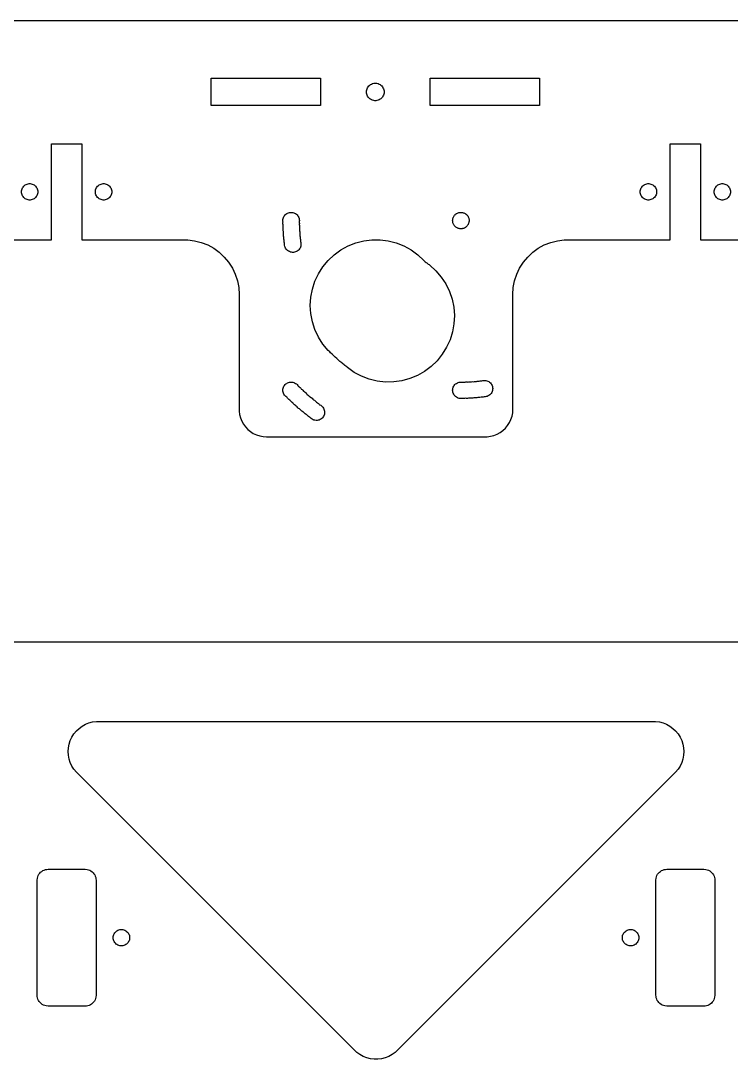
# Model space of a CAD drawing. Header units: metres. Extents: x -400 to 400, y -75 to 435.
# Drawn here: x -269.9 to -140.1, y 245.3 to 435 of the extents above; entities that cross this region are included whole.
import ezdxf

# ---------------------------------------------------------------- set-up
doc = ezdxf.new("R2010")
doc.units = ezdxf.units.M

msp = doc.modelspace()

# ---------------------------------------------------------------- linework, layer by layer
for p, q in [((-20, 435), (-390, 435)), ((-235.125, 419.5), (-235.125, 424.5)), ((-235.125, 424.5), (-215.125, 424.5)), ((-215.125, 424.5), (-215.125, 419.5)), ((-206.419, 422.94), (-206.291, 423.095)), ((-206.291, 423.095), (-206.145, 423.233)), ((-206.145, 423.233), (-205.982, 423.351)), ((-205.982, 423.351), (-205.806, 423.448)), ((-205.806, 423.448), (-205.619, 423.522)), ((-205.619, 423.522), (-205.425, 423.572)), ((-205.425, 423.572), (-205.225, 423.597)), ((-205.225, 423.597), (-205.025, 423.597)), ((-205.025, 423.597), (-204.825, 423.572)), ((-204.825, 423.572), (-204.631, 423.522)), ((-204.631, 423.522), (-204.444, 423.448)), ((-204.444, 423.448), (-204.268, 423.351)), ((-204.268, 423.351), (-204.105, 423.233)), ((-204.105, 423.233), (-203.959, 423.095)), ((-203.959, 423.095), (-203.831, 422.94)), ((-195.125, 419.5), (-195.125, 424.5)), ((-195.125, 424.5), (-175.125, 424.5)), ((-175.125, 424.5), (-175.125, 419.5)), ((-206.725, 422), (-206.712, 422.201)), ((-206.712, 421.799), (-206.725, 422)), ((-206.712, 422.201), (-206.675, 422.398)), ((-206.675, 421.602), (-206.712, 421.799)), ((-206.675, 422.398), (-206.613, 422.589)), ((-206.613, 421.411), (-206.675, 421.602)), ((-206.613, 422.589), (-206.527, 422.771)), ((-206.527, 421.229), (-206.613, 421.411)), ((-206.527, 422.771), (-206.419, 422.94)), ((-206.419, 421.06), (-206.527, 421.229)), ((-203.831, 422.94), (-203.723, 422.771)), ((-203.723, 421.229), (-203.831, 421.06)), ((-203.723, 422.771), (-203.637, 422.589)), ((-203.637, 421.411), (-203.723, 421.229)), ((-203.637, 422.589), (-203.575, 422.398)), ((-203.575, 421.602), (-203.637, 421.411)), ((-203.575, 422.398), (-203.538, 422.201)), ((-203.538, 421.799), (-203.575, 421.602)), ((-203.538, 422.201), (-203.525, 422)), ((-203.525, 422), (-203.538, 421.799)), ((-215.125, 419.5), (-235.125, 419.5)), ((-206.291, 420.905), (-206.419, 421.06)), ((-206.145, 420.767), (-206.291, 420.905)), ((-205.982, 420.649), (-206.145, 420.767)), ((-205.806, 420.552), (-205.982, 420.649)), ((-205.619, 420.478), (-205.806, 420.552)), ((-205.425, 420.428), (-205.619, 420.478)), ((-205.225, 420.403), (-205.425, 420.428)), ((-205.025, 420.403), (-205.225, 420.403)), ((-204.825, 420.428), (-205.025, 420.403)), ((-204.631, 420.478), (-204.825, 420.428)), ((-204.444, 420.552), (-204.631, 420.478)), ((-204.268, 420.649), (-204.444, 420.552)), ((-204.105, 420.767), (-204.268, 420.649)), ((-203.959, 420.905), (-204.105, 420.767)), ((-203.831, 421.06), (-203.959, 420.905)), ((-175.125, 419.5), (-195.125, 419.5)), ((-264.25, 395), (-264.25, 412.5)), ((-264.25, 412.5), (-258.75, 412.5)), ((-258.75, 412.5), (-258.75, 395)), ((-151.25, 395), (-151.25, 412.5)), ((-151.25, 412.5), (-145.75, 412.5)), ((-145.75, 412.5), (-145.75, 395)), ((-269.738, 403.938), (-269.703, 404.123)), ((-269.703, 404.123), (-269.645, 404.302)), ((-269.645, 404.302), (-269.564, 404.473)), ((-269.564, 404.473), (-269.464, 404.632)), ((-269.464, 404.632), (-269.343, 404.777)), ((-269.343, 404.777), (-269.206, 404.906)), ((-269.206, 404.906), (-269.054, 405.016)), ((-269.054, 405.016), (-268.889, 405.107)), ((-268.889, 405.107), (-268.714, 405.177)), ((-268.714, 405.177), (-268.531, 405.223)), ((-268.531, 405.223), (-268.344, 405.247)), ((-268.344, 405.247), (-268.156, 405.247)), ((-268.156, 405.247), (-267.969, 405.223)), ((-267.969, 405.223), (-267.786, 405.177)), ((-267.786, 405.177), (-267.611, 405.107)), ((-267.611, 405.107), (-267.446, 405.016)), ((-267.446, 405.016), (-267.294, 404.906)), ((-267.294, 404.906), (-267.157, 404.777)), ((-267.157, 404.777), (-267.036, 404.632)), ((-267.036, 404.632), (-266.936, 404.473)), ((-266.936, 404.473), (-266.855, 404.302)), ((-266.855, 404.302), (-266.797, 404.123)), ((-266.797, 404.123), (-266.762, 403.938)), ((-256.238, 403.938), (-256.203, 404.123)), ((-256.203, 404.123), (-256.145, 404.302)), ((-256.145, 404.302), (-256.064, 404.473)), ((-256.064, 404.473), (-255.964, 404.632)), ((-255.964, 404.632), (-255.843, 404.777)), ((-255.843, 404.777), (-255.706, 404.906)), ((-255.706, 404.906), (-255.554, 405.016)), ((-255.554, 405.016), (-255.389, 405.107)), ((-255.389, 405.107), (-255.214, 405.177)), ((-255.214, 405.177), (-255.031, 405.223)), ((-255.031, 405.223), (-254.844, 405.247)), ((-254.844, 405.247), (-254.656, 405.247)), ((-254.656, 405.247), (-254.469, 405.223)), ((-254.469, 405.223), (-254.286, 405.177)), ((-254.286, 405.177), (-254.111, 405.107)), ((-254.111, 405.107), (-253.946, 405.016)), ((-253.946, 405.016), (-253.794, 404.906)), ((-253.794, 404.906), (-253.657, 404.777)), ((-253.657, 404.777), (-253.536, 404.632)), ((-253.536, 404.632), (-253.436, 404.473)), ((-253.436, 404.473), (-253.355, 404.302)), ((-253.355, 404.302), (-253.297, 404.123)), ((-253.297, 404.123), (-253.262, 403.938)), ((-156.738, 403.938), (-156.703, 404.123)), ((-156.703, 404.123), (-156.645, 404.302)), ((-156.645, 404.302), (-156.564, 404.473)), ((-156.564, 404.473), (-156.464, 404.632)), ((-156.464, 404.632), (-156.343, 404.777)), ((-156.343, 404.777), (-156.206, 404.906)), ((-156.206, 404.906), (-156.054, 405.016)), ((-156.054, 405.016), (-155.889, 405.107)), ((-155.889, 405.107), (-155.714, 405.177)), ((-155.714, 405.177), (-155.531, 405.223)), ((-155.531, 405.223), (-155.344, 405.247)), ((-155.344, 405.247), (-155.156, 405.247)), ((-155.156, 405.247), (-154.969, 405.223)), ((-154.969, 405.223), (-154.786, 405.177)), ((-154.786, 405.177), (-154.611, 405.107)), ((-154.611, 405.107), (-154.446, 405.016)), ((-154.446, 405.016), (-154.294, 404.906)), ((-154.294, 404.906), (-154.157, 404.777)), ((-154.157, 404.777), (-154.036, 404.632)), ((-154.036, 404.632), (-153.936, 404.473)), ((-153.936, 404.473), (-153.855, 404.302)), ((-153.855, 404.302), (-153.797, 404.123)), ((-153.797, 404.123), (-153.762, 403.938)), ((-143.238, 403.938), (-143.203, 404.123)), ((-143.203, 404.123), (-143.145, 404.302)), ((-143.145, 404.302), (-143.064, 404.473)), ((-143.064, 404.473), (-142.964, 404.632)), ((-142.964, 404.632), (-142.843, 404.777)), ((-142.843, 404.777), (-142.706, 404.906)), ((-142.706, 404.906), (-142.554, 405.016)), ((-142.554, 405.016), (-142.389, 405.107)), ((-142.389, 405.107), (-142.214, 405.177)), ((-142.214, 405.177), (-142.031, 405.223)), ((-142.031, 405.223), (-141.844, 405.247)), ((-141.844, 405.247), (-141.656, 405.247)), ((-141.656, 405.247), (-141.469, 405.223)), ((-141.469, 405.223), (-141.286, 405.177)), ((-141.286, 405.177), (-141.111, 405.107)), ((-141.111, 405.107), (-140.946, 405.016)), ((-140.946, 405.016), (-140.794, 404.906)), ((-140.794, 404.906), (-140.657, 404.777)), ((-140.657, 404.777), (-140.536, 404.632)), ((-140.536, 404.632), (-140.436, 404.473)), ((-140.436, 404.473), (-140.355, 404.302)), ((-140.355, 404.302), (-140.297, 404.123)), ((-140.297, 404.123), (-140.262, 403.938)), ((-269.75, 403.75), (-269.738, 403.938)), ((-269.738, 403.562), (-269.75, 403.75)), ((-269.703, 403.377), (-269.738, 403.562)), ((-269.645, 403.198), (-269.703, 403.377)), ((-269.564, 403.027), (-269.645, 403.198)), ((-269.464, 402.868), (-269.564, 403.027)), ((-269.343, 402.723), (-269.464, 402.868)), ((-269.206, 402.594), (-269.343, 402.723)), ((-269.054, 402.484), (-269.206, 402.594)), ((-268.889, 402.393), (-269.054, 402.484)), ((-268.714, 402.323), (-268.889, 402.393)), ((-268.531, 402.277), (-268.714, 402.323)), ((-268.344, 402.253), (-268.531, 402.277)), ((-268.156, 402.253), (-268.344, 402.253)), ((-267.969, 402.277), (-268.156, 402.253)), ((-267.786, 402.323), (-267.969, 402.277)), ((-267.611, 402.393), (-267.786, 402.323)), ((-267.446, 402.484), (-267.611, 402.393)), ((-267.294, 402.594), (-267.446, 402.484)), ((-267.157, 402.723), (-267.294, 402.594)), ((-267.036, 402.868), (-267.157, 402.723)), ((-266.936, 403.027), (-267.036, 402.868)), ((-266.855, 403.198), (-266.936, 403.027)), ((-266.797, 403.377), (-266.855, 403.198)), ((-266.762, 403.562), (-266.797, 403.377)), ((-266.762, 403.938), (-266.75, 403.75)), ((-266.75, 403.75), (-266.762, 403.562)), ((-256.25, 403.75), (-256.238, 403.938)), ((-256.238, 403.562), (-256.25, 403.75)), ((-256.203, 403.377), (-256.238, 403.562)), ((-256.145, 403.198), (-256.203, 403.377)), ((-256.064, 403.027), (-256.145, 403.198)), ((-255.964, 402.868), (-256.064, 403.027)), ((-255.843, 402.723), (-255.964, 402.868)), ((-255.706, 402.594), (-255.843, 402.723)), ((-255.554, 402.484), (-255.706, 402.594)), ((-255.389, 402.393), (-255.554, 402.484)), ((-255.214, 402.323), (-255.389, 402.393)), ((-255.031, 402.277), (-255.214, 402.323)), ((-254.844, 402.253), (-255.031, 402.277)), ((-254.656, 402.253), (-254.844, 402.253)), ((-254.469, 402.277), (-254.656, 402.253)), ((-254.286, 402.323), (-254.469, 402.277)), ((-254.111, 402.393), (-254.286, 402.323)), ((-253.946, 402.484), (-254.111, 402.393)), ((-253.794, 402.594), (-253.946, 402.484)), ((-253.657, 402.723), (-253.794, 402.594)), ((-253.536, 402.868), (-253.657, 402.723)), ((-253.436, 403.027), (-253.536, 402.868)), ((-253.355, 403.198), (-253.436, 403.027)), ((-253.297, 403.377), (-253.355, 403.198)), ((-253.262, 403.562), (-253.297, 403.377)), ((-253.262, 403.938), (-253.25, 403.75)), ((-253.25, 403.75), (-253.262, 403.562)), ((-156.75, 403.75), (-156.738, 403.938)), ((-156.738, 403.562), (-156.75, 403.75)), ((-156.703, 403.377), (-156.738, 403.562)), ((-156.645, 403.198), (-156.703, 403.377)), ((-156.564, 403.027), (-156.645, 403.198)), ((-156.464, 402.868), (-156.564, 403.027)), ((-156.343, 402.723), (-156.464, 402.868)), ((-156.206, 402.594), (-156.343, 402.723)), ((-156.054, 402.484), (-156.206, 402.594)), ((-155.889, 402.393), (-156.054, 402.484)), ((-155.714, 402.323), (-155.889, 402.393)), ((-155.531, 402.277), (-155.714, 402.323)), ((-155.344, 402.253), (-155.531, 402.277)), ((-155.156, 402.253), (-155.344, 402.253)), ((-154.969, 402.277), (-155.156, 402.253)), ((-154.786, 402.323), (-154.969, 402.277)), ((-154.611, 402.393), (-154.786, 402.323)), ((-154.446, 402.484), (-154.611, 402.393)), ((-154.294, 402.594), (-154.446, 402.484)), ((-154.157, 402.723), (-154.294, 402.594)), ((-154.036, 402.868), (-154.157, 402.723)), ((-153.936, 403.027), (-154.036, 402.868)), ((-153.855, 403.198), (-153.936, 403.027)), ((-153.797, 403.377), (-153.855, 403.198)), ((-153.762, 403.562), (-153.797, 403.377)), ((-153.762, 403.938), (-153.75, 403.75)), ((-153.75, 403.75), (-153.762, 403.562)), ((-143.25, 403.75), (-143.238, 403.938)), ((-143.238, 403.562), (-143.25, 403.75)), ((-143.203, 403.377), (-143.238, 403.562)), ((-143.145, 403.198), (-143.203, 403.377)), ((-143.064, 403.027), (-143.145, 403.198)), ((-142.964, 402.868), (-143.064, 403.027)), ((-142.843, 402.723), (-142.964, 402.868)), ((-142.706, 402.594), (-142.843, 402.723)), ((-142.554, 402.484), (-142.706, 402.594)), ((-142.389, 402.393), (-142.554, 402.484)), ((-142.214, 402.323), (-142.389, 402.393)), ((-142.031, 402.277), (-142.214, 402.323)), ((-141.844, 402.253), (-142.031, 402.277)), ((-141.656, 402.253), (-141.844, 402.253)), ((-141.469, 402.277), (-141.656, 402.253)), ((-141.286, 402.323), (-141.469, 402.277)), ((-141.111, 402.393), (-141.286, 402.323)), ((-140.946, 402.484), (-141.111, 402.393)), ((-140.794, 402.594), (-140.946, 402.484)), ((-140.657, 402.723), (-140.794, 402.594)), ((-140.536, 402.868), (-140.657, 402.723)), ((-140.436, 403.027), (-140.536, 402.868)), ((-140.355, 403.198), (-140.436, 403.027)), ((-140.297, 403.377), (-140.355, 403.198)), ((-140.262, 403.562), (-140.297, 403.377)), ((-140.262, 403.938), (-140.25, 403.75)), ((-140.25, 403.75), (-140.262, 403.562)), ((-222, 398.5), (-221.988, 398.688)), ((-221.988, 398.312), (-222, 398.5)), ((-221.988, 398.688), (-221.953, 398.873)), ((-221.953, 398.873), (-221.895, 399.052)), ((-221.895, 399.052), (-221.814, 399.223)), ((-221.814, 399.223), (-221.714, 399.382)), ((-221.714, 399.382), (-221.593, 399.527)), ((-221.593, 399.527), (-221.456, 399.656)), ((-221.456, 399.656), (-221.304, 399.766)), ((-221.304, 399.766), (-221.139, 399.857)), ((-221.139, 399.857), (-220.964, 399.927)), ((-220.964, 399.927), (-220.781, 399.973)), ((-220.781, 399.973), (-220.594, 399.997)), ((-220.594, 399.997), (-220.406, 399.997)), ((-220.406, 399.997), (-220.219, 399.973)), ((-220.219, 399.973), (-220.036, 399.927)), ((-220.036, 399.927), (-219.861, 399.857)), ((-219.861, 399.857), (-219.696, 399.766)), ((-219.696, 399.766), (-219.544, 399.656)), ((-219.544, 399.656), (-219.407, 399.527)), ((-219.407, 399.527), (-219.286, 399.382)), ((-219.286, 399.382), (-219.186, 399.223)), ((-219.186, 399.223), (-219.105, 399.052)), ((-219.105, 399.052), (-219.047, 398.873)), ((-219.047, 398.873), (-219.012, 398.688)), ((-219.012, 398.688), (-219, 398.5)), ((-219, 398.5), (-219.012, 398.312)), ((-191, 398.474), (-190.996, 398.61)), ((-190.992, 398.343), (-191, 398.474)), ((-190.996, 398.61), (-190.99, 398.661)), ((-190.99, 398.661), (-190.988, 398.688)), ((-190.988, 398.688), (-190.98, 398.745)), ((-190.98, 398.745), (-190.953, 398.873)), ((-190.953, 398.873), (-190.913, 399.003)), ((-190.913, 399.003), (-190.895, 399.052)), ((-190.895, 399.052), (-190.862, 399.129)), ((-190.862, 399.129), (-190.814, 399.223)), ((-190.814, 399.223), (-190.799, 399.25)), ((-190.799, 399.25), (-190.729, 399.36)), ((-190.729, 399.36), (-190.646, 399.468)), ((-190.646, 399.468), (-190.593, 399.527)), ((-190.593, 399.527), (-190.553, 399.568)), ((-190.553, 399.568), (-190.456, 399.656)), ((-190.456, 399.656), (-190.347, 399.738)), ((-190.347, 399.738), (-190.304, 399.766)), ((-190.304, 399.766), (-190.232, 399.809)), ((-190.232, 399.809), (-190.139, 399.857)), ((-190.139, 399.857), (-190.11, 399.87)), ((-190.11, 399.87), (-189.988, 399.918)), ((-189.988, 399.918), (-189.858, 399.957)), ((-189.858, 399.957), (-189.781, 399.973)), ((-189.781, 399.973), (-189.724, 399.983)), ((-189.724, 399.983), (-189.594, 399.997)), ((-189.594, 399.997), (-189.458, 399.999)), ((-189.458, 399.999), (-189.406, 399.997)), ((-189.406, 399.997), (-189.322, 399.989)), ((-189.322, 399.989), (-189.219, 399.973)), ((-189.219, 399.973), (-189.188, 399.967)), ((-189.188, 399.967), (-189.061, 399.934)), ((-189.061, 399.934), (-188.933, 399.889)), ((-188.933, 399.889), (-188.861, 399.857)), ((-188.861, 399.857), (-188.81, 399.832)), ((-188.81, 399.832), (-188.696, 399.766)), ((-188.696, 399.766), (-188.585, 399.688)), ((-188.585, 399.688), (-188.544, 399.656)), ((-188.544, 399.656), (-188.481, 399.601)), ((-188.481, 399.601), (-188.407, 399.527)), ((-188.407, 399.527), (-188.385, 399.504)), ((-188.385, 399.504), (-188.302, 399.403)), ((-188.302, 399.403), (-188.225, 399.29)), ((-188.225, 399.29), (-188.186, 399.223)), ((-188.186, 399.223), (-188.159, 399.172)), ((-188.159, 399.172), (-188.105, 399.052)), ((-188.105, 399.052), (-188.061, 398.924)), ((-188.061, 398.924), (-188.047, 398.873)), ((-188.047, 398.873), (-188.029, 398.791)), ((-188.029, 398.791), (-188.012, 398.688)), ((-188.012, 398.688), (-188.008, 398.657)), ((-188.004, 398.39), (-188.012, 398.312)), ((-188.008, 398.657), (-188, 398.526)), ((-188, 398.526), (-188.004, 398.39)), ((-221.995, 397.933), (-221.986, 398.121)), ((-221.98, 397.745), (-221.995, 397.933)), ((-221.97, 398.217), (-221.988, 398.312)), ((-221.986, 398.121), (-221.97, 398.217)), ((-221.96, 397.65), (-221.98, 397.745)), ((-221.98, 397.366), (-221.975, 397.554)), ((-221.962, 397.178), (-221.98, 397.366)), ((-221.975, 397.554), (-221.96, 397.65)), ((-221.94, 397.084), (-221.962, 397.178)), ((-221.955, 396.799), (-221.953, 396.987)), ((-221.934, 396.612), (-221.955, 396.799)), ((-221.953, 396.987), (-221.94, 397.084)), ((-221.911, 396.518), (-221.934, 396.612)), ((-221.922, 396.421), (-221.911, 396.518)), ((-219.012, 398.312), (-219.025, 398.242)), ((-219.025, 398.242), (-219.011, 398.173)), ((-219.004, 397.797), (-219.016, 397.727)), ((-219.016, 397.727), (-219, 397.658)), ((-219.011, 398.173), (-218.995, 397.985)), ((-218.995, 397.985), (-219.004, 397.797)), ((-219, 397.658), (-218.982, 397.47)), ((-218.987, 397.282), (-218.998, 397.212)), ((-218.998, 397.212), (-218.981, 397.143)), ((-218.982, 397.47), (-218.987, 397.282)), ((-218.981, 397.143), (-218.96, 396.956)), ((-218.962, 396.768), (-218.971, 396.697)), ((-218.971, 396.697), (-218.953, 396.629)), ((-218.96, 396.956), (-218.962, 396.768)), ((-218.953, 396.629), (-218.928, 396.442)), ((-190.988, 398.312), (-190.992, 398.343)), ((-190.971, 398.209), (-190.988, 398.312)), ((-190.953, 398.127), (-190.971, 398.209)), ((-190.939, 398.076), (-190.953, 398.127)), ((-190.895, 397.948), (-190.939, 398.076)), ((-190.841, 397.828), (-190.895, 397.948)), ((-190.814, 397.777), (-190.841, 397.828)), ((-190.8, 397.754), (-190.814, 397.777)), ((-190.775, 397.71), (-190.8, 397.754)), ((-190.698, 397.597), (-190.775, 397.71)), ((-190.615, 397.496), (-190.698, 397.597)), ((-190.593, 397.473), (-190.615, 397.496)), ((-190.519, 397.399), (-190.593, 397.473)), ((-190.456, 397.344), (-190.519, 397.399)), ((-190.415, 397.312), (-190.456, 397.344)), ((-190.304, 397.234), (-190.415, 397.312)), ((-190.19, 397.168), (-190.304, 397.234)), ((-190.139, 397.143), (-190.19, 397.168)), ((-190.067, 397.111), (-190.139, 397.143)), ((-189.939, 397.066), (-190.067, 397.111)), ((-189.812, 397.033), (-189.939, 397.066)), ((-189.781, 397.027), (-189.812, 397.033)), ((-189.678, 397.011), (-189.781, 397.027)), ((-189.594, 397.003), (-189.678, 397.011)), ((-189.542, 397.001), (-189.594, 397.003)), ((-189.406, 397.003), (-189.542, 397.001)), ((-189.276, 397.017), (-189.406, 397.003)), ((-189.219, 397.027), (-189.276, 397.017)), ((-189.192, 397.033), (-189.219, 397.027)), ((-189.142, 397.043), (-189.192, 397.033)), ((-189.012, 397.082), (-189.142, 397.043)), ((-188.89, 397.13), (-189.012, 397.082)), ((-188.861, 397.143), (-188.89, 397.13)), ((-188.768, 397.191), (-188.861, 397.143)), ((-188.696, 397.234), (-188.768, 397.191)), ((-188.653, 397.262), (-188.696, 397.234)), ((-188.544, 397.344), (-188.653, 397.262)), ((-188.447, 397.432), (-188.544, 397.344)), ((-188.407, 397.473), (-188.447, 397.432)), ((-188.354, 397.532), (-188.407, 397.473)), ((-188.271, 397.64), (-188.354, 397.532)), ((-188.201, 397.75), (-188.271, 397.64)), ((-188.186, 397.777), (-188.201, 397.75)), ((-188.138, 397.871), (-188.186, 397.777)), ((-188.105, 397.948), (-188.138, 397.871)), ((-188.087, 397.997), (-188.105, 397.948)), ((-188.047, 398.127), (-188.087, 397.997)), ((-188.02, 398.255), (-188.047, 398.127)), ((-188.012, 398.312), (-188.02, 398.255)), ((-288, 395), (-264.25, 395)), ((-258.75, 395), (-240, 395)), ((-240, 395), (-240, 394.98)), ((-240, 394.98), (-239.372, 394.98)), ((-239.372, 394.98), (-238.126, 394.823)), ((-238.126, 394.823), (-236.91, 394.511)), ((-221.921, 396.233), (-221.922, 396.421)), ((-221.896, 396.046), (-221.921, 396.233)), ((-221.871, 395.952), (-221.896, 396.046)), ((-221.881, 395.856), (-221.871, 395.952)), ((-221.876, 395.667), (-221.881, 395.856)), ((-221.848, 395.481), (-221.876, 395.667)), ((-221.822, 395.388), (-221.848, 395.481)), ((-221.83, 395.291), (-221.822, 395.388)), ((-221.822, 395.103), (-221.83, 395.291)), ((-221.791, 394.917), (-221.822, 395.103)), ((-221.762, 394.824), (-221.791, 394.917)), ((-221.769, 394.727), (-221.762, 394.824)), ((-221.758, 394.539), (-221.769, 394.727)), ((-218.927, 396.254), (-218.935, 396.183)), ((-218.935, 396.183), (-218.916, 396.115)), ((-218.928, 396.442), (-218.927, 396.254)), ((-218.916, 396.115), (-218.888, 395.929)), ((-218.883, 395.741), (-218.89, 395.67)), ((-218.89, 395.67), (-218.87, 395.602)), ((-218.888, 395.929), (-218.883, 395.741)), ((-218.87, 395.602), (-218.838, 395.416)), ((-218.838, 395.416), (-218.831, 395.228)), ((-218.831, 395.228), (-218.836, 395.158)), ((-218.836, 395.158), (-218.815, 395.09)), ((-218.815, 395.09), (-218.78, 394.905)), ((-218.78, 394.905), (-218.769, 394.717)), ((-218.769, 394.717), (-218.774, 394.646)), ((-218.774, 394.646), (-218.751, 394.579)), ((-208.708, 394.413), (-207.249, 394.787)), ((-207.249, 394.787), (-205.753, 394.976)), ((-205.753, 394.976), (-204.247, 394.976)), ((-204.247, 394.976), (-202.751, 394.787)), ((-202.751, 394.787), (-201.292, 394.413)), ((-173.09, 394.511), (-171.874, 394.823)), ((-171.874, 394.823), (-170.628, 394.98)), ((-170.628, 394.98), (-170, 394.98)), ((-170, 394.98), (-170, 395)), ((-170, 395), (-151.25, 395)), ((-145.75, 395), (-122, 395)), ((-236.91, 394.511), (-235.742, 394.048)), ((-235.742, 394.048), (-234.642, 393.443)), ((-234.642, 393.443), (-233.626, 392.705)), ((-233.626, 392.705), (-232.71, 391.845)), ((-221.723, 394.354), (-221.758, 394.539)), ((-221.693, 394.262), (-221.723, 394.354)), ((-221.698, 394.165), (-221.693, 394.262)), ((-221.684, 393.977), (-221.698, 394.165)), ((-221.646, 393.792), (-221.684, 393.977)), ((-221.585, 393.614), (-221.646, 393.792)), ((-221.503, 393.445), (-221.585, 393.614)), ((-221.399, 393.287), (-221.503, 393.445)), ((-221.277, 393.144), (-221.399, 393.287)), ((-221.138, 393.017), (-221.277, 393.144)), ((-220.984, 392.908), (-221.138, 393.017)), ((-220.818, 392.82), (-220.984, 392.908)), ((-220.642, 392.753), (-220.818, 392.82)), ((-220.459, 392.708), (-220.642, 392.753)), ((-220.272, 392.687), (-220.459, 392.708)), ((-220.083, 392.69), (-220.272, 392.687)), ((-219.897, 392.716), (-220.083, 392.69)), ((-219.715, 392.766), (-219.897, 392.716)), ((-219.541, 392.837), (-219.715, 392.766)), ((-219.377, 392.93), (-219.541, 392.837)), ((-219.226, 393.043), (-219.377, 392.93)), ((-219.091, 393.174), (-219.226, 393.043)), ((-218.973, 393.321), (-219.091, 393.174)), ((-218.874, 393.481), (-218.973, 393.321)), ((-218.796, 393.653), (-218.874, 393.481)), ((-218.74, 393.833), (-218.796, 393.653)), ((-218.751, 394.579), (-218.713, 394.394)), ((-218.708, 394.018), (-218.74, 393.833)), ((-218.713, 394.394), (-218.698, 394.207)), ((-218.698, 394.207), (-218.708, 394.018)), ((-212.649, 392.246), (-211.43, 393.132)), ((-211.43, 393.132), (-210.109, 393.858)), ((-210.109, 393.858), (-208.708, 394.413)), ((-201.292, 394.413), (-199.891, 393.858)), ((-199.891, 393.858), (-198.57, 393.132)), ((-198.57, 393.132), (-197.351, 392.246)), ((-177.29, 391.845), (-176.374, 392.705)), ((-176.374, 392.705), (-175.358, 393.443)), ((-175.358, 393.443), (-174.258, 394.048)), ((-174.258, 394.048), (-173.09, 394.511)), ((-232.71, 391.845), (-231.91, 390.878)), ((-231.91, 390.878), (-231.237, 389.818)), ((-214.708, 390.053), (-213.748, 391.215)), ((-213.748, 391.215), (-212.649, 392.246)), ((-197.351, 392.246), (-196.252, 391.215)), ((-196.252, 391.215), (-196.124, 391.098)), ((-196.124, 391.098), (-195.994, 390.983)), ((-195.994, 390.983), (-195.862, 390.871)), ((-195.862, 390.871), (-195.728, 390.761)), ((-178.763, 389.818), (-178.09, 390.878)), ((-178.09, 390.878), (-177.29, 391.845)), ((-231.237, 389.818), (-230.702, 388.681)), ((-215.516, 388.781), (-214.708, 390.053)), ((-195.728, 390.761), (-195.592, 390.654)), ((-195.592, 390.654), (-195.454, 390.549)), ((-195.454, 390.549), (-195.314, 390.446)), ((-195.314, 390.446), (-195.173, 390.346)), ((-195.173, 390.346), (-194.06, 389.33)), ((-194.06, 389.33), (-193.083, 388.182)), ((-179.298, 388.681), (-178.763, 389.818)), ((-230.702, 388.681), (-230.314, 387.487)), ((-230.314, 387.487), (-230.079, 386.253)), ((-216.623, 385.984), (-216.157, 387.417)), ((-216.157, 387.417), (-215.516, 388.781)), ((-193.083, 388.182), (-192.258, 386.921)), ((-179.921, 386.253), (-179.686, 387.487)), ((-179.686, 387.487), (-179.298, 388.681)), ((-230.079, 386.253), (-230, 385)), ((-216.905, 384.504), (-216.623, 385.984)), ((-192.258, 386.921), (-191.597, 385.567)), ((-191.597, 385.567), (-191.112, 384.14)), ((-180, 385), (-179.921, 386.253)), ((-230, 385), (-230, 364)), ((-217, 383), (-216.905, 384.504)), ((-191.112, 384.14), (-190.809, 382.664)), ((-180, 364), (-180, 385)), ((-216.905, 381.496), (-217, 383)), ((-216.623, 380.016), (-216.905, 381.496)), ((-190.809, 382.664), (-190.693, 381.161)), ((-216.157, 378.583), (-216.623, 380.016)), ((-190.767, 379.656), (-191.028, 378.172)), ((-190.693, 381.161), (-190.767, 379.656)), ((-215.516, 377.219), (-216.157, 378.583)), ((-191.028, 378.172), (-191.474, 376.732)), ((-214.708, 375.947), (-215.516, 377.219)), ((-213.748, 374.785), (-214.708, 375.947)), ((-191.474, 376.732), (-192.097, 375.36)), ((-213.45, 374.506), (-213.748, 374.785)), ((-213.33, 374.366), (-213.45, 374.506)), ((-213.028, 374.092), (-213.33, 374.366)), ((-212.905, 373.954), (-213.028, 374.092)), ((-212.599, 373.685), (-212.905, 373.954)), ((-192.886, 374.076), (-193.83, 372.902)), ((-192.097, 375.36), (-192.886, 374.076)), ((-212.473, 373.549), (-212.599, 373.685)), ((-212.162, 373.286), (-212.473, 373.549)), ((-212.034, 373.152), (-212.162, 373.286)), ((-211.719, 372.894), (-212.034, 373.152)), ((-211.588, 372.762), (-211.719, 372.894)), ((-211.268, 372.51), (-211.588, 372.762)), ((-211.136, 372.381), (-211.268, 372.51)), ((-210.811, 372.134), (-211.136, 372.381)), ((-210.677, 372.007), (-210.811, 372.134)), ((-210.348, 371.766), (-210.677, 372.007)), ((-194.915, 371.855), (-196.121, 370.953)), ((-193.83, 372.902), (-194.915, 371.855)), ((-210.211, 371.642), (-210.348, 371.766)), ((-208.98, 370.773), (-210.211, 371.642)), ((-207.649, 370.065), (-208.98, 370.773)), ((-206.24, 369.53), (-207.649, 370.065)), ((-197.432, 370.208), (-198.825, 369.634)), ((-196.121, 370.953), (-197.432, 370.208)), ((-221.953, 367.873), (-221.895, 368.052)), ((-221.895, 368.052), (-221.814, 368.223)), ((-221.814, 368.223), (-221.714, 368.382)), ((-221.714, 368.382), (-221.593, 368.527)), ((-221.593, 368.527), (-221.456, 368.656)), ((-221.456, 368.656), (-221.304, 368.766)), ((-221.304, 368.766), (-221.139, 368.857)), ((-221.139, 368.857), (-220.964, 368.927)), ((-220.964, 368.927), (-220.781, 368.973)), ((-220.781, 368.973), (-220.594, 368.997)), ((-220.594, 368.997), (-220.406, 368.997)), ((-220.406, 368.997), (-220.219, 368.973)), ((-220.219, 368.973), (-220.036, 368.927)), ((-220.036, 368.927), (-219.861, 368.857)), ((-219.861, 368.857), (-219.696, 368.766)), ((-219.696, 368.766), (-219.544, 368.656)), ((-219.544, 368.656), (-219.407, 368.527)), ((-219.407, 368.527), (-219.286, 368.382)), ((-219.286, 368.382), (-219.212, 368.265)), ((-219.212, 368.265), (-219.173, 368.244)), ((-219.173, 368.244), (-219.018, 368.136)), ((-219.018, 368.136), (-218.879, 368.009)), ((-204.776, 369.176), (-206.24, 369.53)), ((-203.278, 369.008), (-204.776, 369.176)), ((-201.771, 369.029), (-203.278, 369.008)), ((-200.279, 369.239), (-201.771, 369.029)), ((-198.825, 369.634), (-200.279, 369.239)), ((-190.953, 367.873), (-190.895, 368.052)), ((-190.895, 368.052), (-190.814, 368.223)), ((-190.814, 368.223), (-190.714, 368.382)), ((-190.714, 368.382), (-190.593, 368.527)), ((-190.593, 368.527), (-190.456, 368.656)), ((-190.456, 368.656), (-190.304, 368.766)), ((-190.304, 368.766), (-190.139, 368.857)), ((-190.139, 368.857), (-189.964, 368.927)), ((-189.964, 368.927), (-189.781, 368.973)), ((-189.781, 368.973), (-189.594, 368.997)), ((-189.594, 368.997), (-189.406, 368.997)), ((-189.406, 368.997), (-189.242, 368.976)), ((-189.242, 368.976), (-189.079, 369)), ((-189.079, 369), (-188.891, 369.003)), ((-188.891, 369.003), (-188.727, 368.985)), ((-188.727, 368.985), (-188.564, 369.012)), ((-188.564, 369.012), (-188.376, 369.018)), ((-188.376, 369.018), (-188.212, 369.003)), ((-188.212, 369.003), (-188.05, 369.033)), ((-188.05, 369.033), (-187.862, 369.042)), ((-187.862, 369.042), (-187.698, 369.03)), ((-187.698, 369.03), (-187.536, 369.062)), ((-187.536, 369.062), (-187.348, 369.076)), ((-187.348, 369.076), (-187.184, 369.066)), ((-187.184, 369.066), (-187.022, 369.101)), ((-187.022, 369.101), (-186.835, 369.118)), ((-186.835, 369.118), (-186.67, 369.111)), ((-186.67, 369.111), (-186.51, 369.149)), ((-186.51, 369.149), (-186.322, 369.169)), ((-186.322, 369.169), (-186.158, 369.165)), ((-186.158, 369.165), (-185.998, 369.205)), ((-185.998, 369.205), (-185.811, 369.228)), ((-185.811, 369.228), (-185.646, 369.228)), ((-185.646, 369.228), (-185.487, 369.271)), ((-185.487, 369.271), (-185.301, 369.297)), ((-185.301, 369.297), (-185.112, 369.3)), ((-185.112, 369.3), (-184.925, 369.279)), ((-184.925, 369.279), (-184.742, 369.235)), ((-184.742, 369.235), (-184.566, 369.168)), ((-184.566, 369.168), (-184.4, 369.079)), ((-184.4, 369.079), (-184.246, 368.971)), ((-184.246, 368.971), (-184.107, 368.844)), ((-184.107, 368.844), (-183.985, 368.7)), ((-183.985, 368.7), (-183.881, 368.543)), ((-183.881, 368.543), (-183.799, 368.373)), ((-183.799, 368.373), (-183.738, 368.195)), ((-183.738, 368.195), (-183.7, 368.01)), ((-222, 367.5), (-221.988, 367.688)), ((-221.988, 367.312), (-222, 367.5)), ((-221.988, 367.688), (-221.953, 367.873)), ((-221.953, 367.127), (-221.988, 367.312)), ((-221.895, 366.948), (-221.953, 367.127)), ((-221.814, 366.777), (-221.895, 366.948)), ((-221.714, 366.618), (-221.814, 366.777)), ((-221.593, 366.473), (-221.714, 366.618)), ((-221.456, 366.344), (-221.593, 366.473)), ((-221.304, 366.234), (-221.456, 366.344)), ((-221.244, 366.201), (-221.304, 366.234)), ((-221.152, 366.061), (-221.244, 366.201)), ((-218.879, 368.009), (-218.756, 367.866)), ((-218.756, 367.866), (-218.68, 367.751)), ((-218.68, 367.751), (-218.64, 367.731)), ((-218.64, 367.731), (-218.484, 367.625)), ((-218.484, 367.625), (-218.342, 367.501)), ((-218.342, 367.501), (-218.217, 367.361)), ((-218.217, 367.361), (-218.139, 367.246)), ((-218.139, 367.246), (-218.099, 367.227)), ((-218.099, 367.227), (-217.941, 367.124)), ((-217.941, 367.124), (-217.797, 367.003)), ((-217.797, 367.003), (-217.669, 366.864)), ((-217.669, 366.864), (-217.589, 366.751)), ((-217.589, 366.751), (-217.549, 366.733)), ((-217.549, 366.733), (-217.389, 366.633)), ((-217.389, 366.633), (-217.243, 366.514)), ((-217.243, 366.514), (-217.113, 366.377)), ((-217.113, 366.377), (-217.031, 366.266)), ((-217.031, 366.266), (-216.99, 366.248)), ((-216.99, 366.248), (-216.828, 366.151)), ((-216.828, 366.151), (-216.68, 366.034)), ((-191, 367.5), (-190.988, 367.688)), ((-190.988, 367.312), (-191, 367.5)), ((-190.988, 367.688), (-190.953, 367.873)), ((-190.953, 367.127), (-190.988, 367.312)), ((-190.895, 366.948), (-190.953, 367.127)), ((-190.814, 366.777), (-190.895, 366.948)), ((-190.714, 366.618), (-190.814, 366.777)), ((-190.593, 366.473), (-190.714, 366.618)), ((-190.456, 366.344), (-190.593, 366.473)), ((-190.304, 366.234), (-190.456, 366.344)), ((-190.139, 366.143), (-190.304, 366.234)), ((-189.964, 366.073), (-190.139, 366.143)), ((-186.574, 366.135), (-186.762, 366.118)), ((-186.385, 366.175), (-186.574, 366.135)), ((-186.197, 366.171), (-186.385, 366.175)), ((-186.009, 366.191), (-186.197, 366.171)), ((-185.821, 366.234), (-186.009, 366.191)), ((-185.633, 366.234), (-185.821, 366.234)), ((-185.446, 366.257), (-185.633, 366.234)), ((-185.259, 366.303), (-185.446, 366.257)), ((-185.071, 366.306), (-185.259, 366.303)), ((-184.884, 366.332), (-185.071, 366.306)), ((-184.702, 366.382), (-184.884, 366.332)), ((-184.528, 366.454), (-184.702, 366.382)), ((-184.364, 366.547), (-184.528, 366.454)), ((-184.213, 366.659), (-184.364, 366.547)), ((-184.078, 366.79), (-184.213, 366.659)), ((-183.96, 366.937), (-184.078, 366.79)), ((-183.861, 367.098), (-183.96, 366.937)), ((-183.783, 367.269), (-183.861, 367.098)), ((-183.728, 367.449), (-183.783, 367.269)), ((-183.695, 367.634), (-183.728, 367.449)), ((-183.7, 368.01), (-183.686, 367.823)), ((-183.686, 367.823), (-183.695, 367.634)), ((-221.03, 365.918), (-221.152, 366.061)), ((-220.89, 365.791), (-221.03, 365.918)), ((-220.736, 365.683), (-220.89, 365.791)), ((-220.676, 365.652), (-220.736, 365.683)), ((-220.581, 365.514), (-220.676, 365.652)), ((-220.456, 365.373), (-220.581, 365.514)), ((-220.314, 365.249), (-220.456, 365.373)), ((-220.158, 365.143), (-220.314, 365.249)), ((-220.098, 365.113), (-220.158, 365.143)), ((-220.001, 364.976), (-220.098, 365.113)), ((-219.873, 364.837), (-220.001, 364.976)), ((-219.729, 364.716), (-219.873, 364.837)), ((-219.571, 364.613), (-219.729, 364.716)), ((-219.511, 364.584), (-219.571, 364.613)), ((-219.411, 364.449), (-219.511, 364.584)), ((-219.281, 364.312), (-219.411, 364.449)), ((-219.135, 364.193), (-219.281, 364.312)), ((-216.68, 366.034), (-216.548, 365.9)), ((-216.548, 365.9), (-216.464, 365.79)), ((-216.464, 365.79), (-216.423, 365.773)), ((-216.423, 365.773), (-216.26, 365.679)), ((-216.26, 365.679), (-216.11, 365.565)), ((-216.11, 365.565), (-215.975, 365.433)), ((-215.975, 365.433), (-215.889, 365.325)), ((-215.889, 365.325), (-215.848, 365.308)), ((-215.848, 365.308), (-215.683, 365.217)), ((-215.683, 365.217), (-215.531, 365.106)), ((-215.531, 365.106), (-215.394, 364.976)), ((-215.394, 364.976), (-215.306, 364.869)), ((-215.306, 364.869), (-215.264, 364.853)), ((-215.264, 364.853), (-215.098, 364.765)), ((-215.098, 364.765), (-214.944, 364.656)), ((-214.944, 364.656), (-214.805, 364.529)), ((-214.805, 364.529), (-214.683, 364.386)), ((-214.683, 364.386), (-214.58, 364.228)), ((-189.781, 366.027), (-189.964, 366.073)), ((-189.594, 366.003), (-189.781, 366.027)), ((-189.406, 366.003), (-189.594, 366.003)), ((-189.214, 366.027), (-189.406, 366.003)), ((-189.027, 366.006), (-189.214, 366.027)), ((-188.839, 366.01), (-189.027, 366.006)), ((-188.648, 366.037), (-188.839, 366.01)), ((-188.46, 366.019), (-188.648, 366.037)), ((-188.272, 366.026), (-188.46, 366.019)), ((-188.081, 366.056), (-188.272, 366.026)), ((-187.893, 366.043), (-188.081, 366.056)), ((-187.705, 366.052), (-187.893, 366.043)), ((-187.515, 366.086), (-187.705, 366.052)), ((-187.327, 366.076), (-187.515, 366.086)), ((-187.139, 366.089), (-187.327, 366.076)), ((-186.95, 366.126), (-187.139, 366.089)), ((-186.762, 366.118), (-186.95, 366.126)), ((-230, 364), (-229.99, 364)), ((-229.99, 364), (-229.99, 363.686)), ((-229.99, 363.686), (-229.911, 363.063)), ((-229.911, 363.063), (-229.755, 362.455)), ((-229.755, 362.455), (-229.524, 361.871)), ((-218.975, 364.094), (-219.135, 364.193)), ((-218.914, 364.065), (-218.975, 364.094)), ((-218.812, 363.932), (-218.914, 364.065)), ((-218.68, 363.798), (-218.812, 363.932)), ((-218.532, 363.681), (-218.68, 363.798)), ((-218.37, 363.584), (-218.532, 363.681)), ((-218.309, 363.557), (-218.37, 363.584)), ((-218.204, 363.426), (-218.309, 363.557)), ((-218.07, 363.294), (-218.204, 363.426)), ((-217.92, 363.18), (-218.07, 363.294)), ((-217.757, 363.086), (-217.92, 363.18)), ((-217.694, 363.06), (-217.757, 363.086)), ((-217.588, 362.93), (-217.694, 363.06)), ((-217.451, 362.801), (-217.588, 362.93)), ((-217.299, 362.689), (-217.451, 362.801)), ((-217.134, 362.598), (-217.299, 362.689)), ((-217.072, 362.573), (-217.134, 362.598)), ((-216.963, 362.445), (-217.072, 362.573)), ((-216.824, 362.318), (-216.963, 362.445)), ((-214.912, 362.345), (-215.063, 362.232)), ((-214.776, 362.476), (-214.912, 362.345)), ((-214.658, 362.623), (-214.776, 362.476)), ((-214.56, 362.783), (-214.658, 362.623)), ((-214.58, 364.228), (-214.497, 364.059)), ((-214.482, 362.955), (-214.56, 362.783)), ((-214.497, 364.059), (-214.436, 363.881)), ((-214.426, 363.135), (-214.482, 362.955)), ((-214.436, 363.881), (-214.399, 363.696)), ((-214.393, 363.32), (-214.426, 363.135)), ((-214.399, 363.696), (-214.384, 363.508)), ((-214.384, 363.508), (-214.393, 363.32)), ((-180.351, 362.159), (-180.157, 362.757)), ((-180.157, 362.757), (-180.039, 363.373)), ((-180.039, 363.373), (-180, 364)), ((-229.524, 361.871), (-229.222, 361.321)), ((-229.222, 361.321), (-228.853, 360.813)), ((-228.853, 360.813), (-228.423, 360.355)), ((-216.67, 362.21), (-216.824, 362.318)), ((-216.504, 362.121), (-216.67, 362.21)), ((-216.327, 362.054), (-216.504, 362.121)), ((-216.144, 362.01), (-216.327, 362.054)), ((-215.957, 361.989), (-216.144, 362.01)), ((-215.769, 361.992), (-215.957, 361.989)), ((-215.582, 362.018), (-215.769, 361.992)), ((-215.401, 362.067), (-215.582, 362.018)), ((-215.226, 362.139), (-215.401, 362.067)), ((-215.063, 362.232), (-215.226, 362.139)), ((-181.813, 360.147), (-181.355, 360.577)), ((-181.355, 360.577), (-180.955, 361.061)), ((-180.955, 361.061), (-180.618, 361.591)), ((-180.618, 361.591), (-180.351, 362.159)), ((-228.423, 360.355), (-227.939, 359.955)), ((-227.939, 359.955), (-227.409, 359.618)), ((-227.409, 359.618), (-226.841, 359.351)), ((-226.841, 359.351), (-226.243, 359.157)), ((-226.243, 359.157), (-225.627, 359.039)), ((-225.627, 359.039), (-225, 359)), ((-225, 359), (-185, 359)), ((-185, 359), (-185, 359.01)), ((-185, 359.01), (-184.686, 359.01)), ((-184.686, 359.01), (-184.063, 359.089)), ((-184.063, 359.089), (-183.455, 359.245)), ((-183.455, 359.245), (-182.871, 359.476)), ((-182.871, 359.476), (-182.321, 359.778)), ((-182.321, 359.778), (-181.813, 360.147)), ((-113.774, 321.5), (-296.226, 321.5)), ((-259.725, 305.265), (-259.222, 305.738)), ((-259.222, 305.738), (-258.663, 306.144)), ((-258.663, 306.144), (-258.058, 306.477)), ((-258.058, 306.477), (-257.415, 306.731)), ((-257.415, 306.731), (-256.746, 306.903)), ((-256.746, 306.903), (-256.061, 306.989)), ((-256.061, 306.989), (-153.939, 306.989)), ((-153.939, 306.989), (-153.254, 306.903)), ((-153.254, 306.903), (-152.585, 306.731)), ((-152.585, 306.731), (-151.942, 306.477)), ((-151.942, 306.477), (-151.337, 306.144)), ((-151.337, 306.144), (-150.778, 305.738)), ((-150.778, 305.738), (-150.275, 305.265)), ((-260.829, 303.525), (-260.535, 304.15)), ((-260.535, 304.15), (-260.165, 304.733)), ((-260.165, 304.733), (-259.725, 305.265)), ((-150.275, 305.265), (-149.835, 304.733)), ((-149.835, 304.733), (-149.465, 304.15)), ((-149.465, 304.15), (-149.171, 303.525)), ((-261.216, 301.5), (-261.172, 302.189)), ((-261.172, 302.189), (-261.043, 302.868)), ((-261.043, 302.868), (-260.829, 303.525)), ((-149.171, 303.525), (-148.957, 302.868)), ((-148.957, 302.868), (-148.828, 302.189)), ((-148.828, 302.189), (-148.784, 301.5)), ((-261.172, 300.811), (-261.216, 301.5)), ((-261.043, 300.132), (-261.172, 300.811)), ((-260.829, 299.475), (-261.043, 300.132)), ((-148.957, 300.132), (-149.171, 299.475)), ((-148.828, 300.811), (-148.957, 300.132)), ((-148.784, 301.5), (-148.828, 300.811)), ((-260.535, 298.85), (-260.829, 299.475)), ((-260.165, 298.267), (-260.535, 298.85)), ((-259.725, 297.735), (-260.165, 298.267)), ((-149.835, 298.267), (-150.275, 297.735)), ((-149.465, 298.85), (-149.835, 298.267)), ((-149.171, 299.475), (-149.465, 298.85)), ((-209.009, 247.019), (-259.725, 297.735)), ((-150.275, 297.735), (-200.991, 247.019)), ((-266.685, 278.852), (-266.564, 279.072)), ((-266.564, 279.072), (-266.416, 279.275)), ((-266.416, 279.275), (-266.244, 279.458)), ((-266.244, 279.458), (-266.051, 279.618)), ((-266.051, 279.618), (-265.839, 279.753)), ((-265.839, 279.753), (-265.611, 279.86)), ((-265.611, 279.86), (-265.372, 279.937)), ((-265.372, 279.937), (-265.126, 279.984)), ((-265.126, 279.984), (-264.875, 280)), ((-264.875, 280), (-258.125, 280)), ((-258.125, 280), (-257.75, 279.965)), ((-257.75, 279.965), (-257.507, 279.902)), ((-257.507, 279.902), (-257.273, 279.81)), ((-257.273, 279.81), (-257.053, 279.689)), ((-257.053, 279.689), (-256.85, 279.541)), ((-256.85, 279.541), (-256.667, 279.369)), ((-256.667, 279.369), (-256.507, 279.176)), ((-256.507, 279.176), (-256.372, 278.964)), ((-256.372, 278.964), (-256.265, 278.736)), ((-153.685, 278.852), (-153.564, 279.072)), ((-153.564, 279.072), (-153.416, 279.275)), ((-153.416, 279.275), (-153.244, 279.458)), ((-153.244, 279.458), (-153.051, 279.618)), ((-153.051, 279.618), (-152.839, 279.753)), ((-152.839, 279.753), (-152.611, 279.86)), ((-152.611, 279.86), (-152.372, 279.937)), ((-152.372, 279.937), (-152.126, 279.984)), ((-152.126, 279.984), (-151.875, 280)), ((-151.875, 280), (-145.125, 280)), ((-145.125, 280), (-144.75, 279.965)), ((-144.75, 279.965), (-144.507, 279.902)), ((-144.507, 279.902), (-144.273, 279.81)), ((-144.273, 279.81), (-144.053, 279.689)), ((-144.053, 279.689), (-143.85, 279.541)), ((-143.85, 279.541), (-143.667, 279.369)), ((-143.667, 279.369), (-143.507, 279.176)), ((-143.507, 279.176), (-143.372, 278.964)), ((-143.372, 278.964), (-143.265, 278.736)), ((-266.875, 278), (-266.84, 278.375)), ((-266.875, 257), (-266.875, 278)), ((-266.84, 278.375), (-266.777, 278.618)), ((-266.777, 278.618), (-266.685, 278.852)), ((-256.265, 278.736), (-256.188, 278.497)), ((-256.188, 278.497), (-256.141, 278.251)), ((-256.141, 278.251), (-256.125, 278)), ((-256.125, 278), (-256.125, 257)), ((-153.875, 278), (-153.84, 278.375)), ((-153.875, 257), (-153.875, 278)), ((-153.84, 278.375), (-153.777, 278.618)), ((-153.777, 278.618), (-153.685, 278.852)), ((-143.265, 278.736), (-143.188, 278.497)), ((-143.188, 278.497), (-143.141, 278.251)), ((-143.141, 278.251), (-143.125, 278)), ((-143.125, 278), (-143.125, 257)), ((-253, 267.5), (-252.988, 267.688)), ((-252.988, 267.312), (-253, 267.5)), ((-252.988, 267.688), (-252.953, 267.873)), ((-252.953, 267.873), (-252.895, 268.052)), ((-252.895, 268.052), (-252.814, 268.223)), ((-252.814, 268.223), (-252.714, 268.382)), ((-252.714, 268.382), (-252.593, 268.527)), ((-252.593, 268.527), (-252.456, 268.656)), ((-252.456, 268.656), (-252.304, 268.766)), ((-252.304, 268.766), (-252.139, 268.857)), ((-252.139, 268.857), (-251.964, 268.927)), ((-251.964, 268.927), (-251.781, 268.973)), ((-251.781, 268.973), (-251.594, 268.997)), ((-251.594, 268.997), (-251.406, 268.997)), ((-251.406, 268.997), (-251.219, 268.973)), ((-251.219, 268.973), (-251.036, 268.927)), ((-251.036, 268.927), (-250.861, 268.857)), ((-250.861, 268.857), (-250.696, 268.766)), ((-250.696, 268.766), (-250.544, 268.656)), ((-250.544, 268.656), (-250.407, 268.527)), ((-250.407, 268.527), (-250.286, 268.382)), ((-250.286, 268.382), (-250.186, 268.223)), ((-250.186, 268.223), (-250.105, 268.052)), ((-250.105, 268.052), (-250.047, 267.873)), ((-250.047, 267.873), (-250.012, 267.688)), ((-250.012, 267.688), (-250, 267.5)), ((-250, 267.5), (-250.012, 267.312)), ((-160, 267.5), (-159.988, 267.688)), ((-159.988, 267.312), (-160, 267.5)), ((-159.988, 267.688), (-159.953, 267.873)), ((-159.953, 267.873), (-159.895, 268.052)), ((-159.895, 268.052), (-159.814, 268.223)), ((-159.814, 268.223), (-159.714, 268.382)), ((-159.714, 268.382), (-159.593, 268.527)), ((-159.593, 268.527), (-159.456, 268.656)), ((-159.456, 268.656), (-159.304, 268.766)), ((-159.304, 268.766), (-159.139, 268.857)), ((-159.139, 268.857), (-158.964, 268.927)), ((-158.964, 268.927), (-158.781, 268.973)), ((-158.781, 268.973), (-158.594, 268.997)), ((-158.594, 268.997), (-158.406, 268.997)), ((-158.406, 268.997), (-158.219, 268.973)), ((-158.219, 268.973), (-158.036, 268.927)), ((-158.036, 268.927), (-157.861, 268.857)), ((-157.861, 268.857), (-157.696, 268.766)), ((-157.696, 268.766), (-157.544, 268.656)), ((-157.544, 268.656), (-157.407, 268.527)), ((-157.407, 268.527), (-157.286, 268.382)), ((-157.286, 268.382), (-157.186, 268.223)), ((-157.186, 268.223), (-157.105, 268.052)), ((-157.105, 268.052), (-157.047, 267.873)), ((-157.047, 267.873), (-157.012, 267.688)), ((-157.012, 267.688), (-157, 267.5)), ((-157, 267.5), (-157.012, 267.312)), ((-252.953, 267.127), (-252.988, 267.312)), ((-252.895, 266.948), (-252.953, 267.127)), ((-252.814, 266.777), (-252.895, 266.948)), ((-252.714, 266.618), (-252.814, 266.777)), ((-252.593, 266.473), (-252.714, 266.618)), ((-252.456, 266.344), (-252.593, 266.473)), ((-252.304, 266.234), (-252.456, 266.344)), ((-252.139, 266.143), (-252.304, 266.234)), ((-251.964, 266.073), (-252.139, 266.143)), ((-251.781, 266.027), (-251.964, 266.073)), ((-251.594, 266.003), (-251.781, 266.027)), ((-251.406, 266.003), (-251.594, 266.003)), ((-251.219, 266.027), (-251.406, 266.003)), ((-251.036, 266.073), (-251.219, 266.027)), ((-250.861, 266.143), (-251.036, 266.073)), ((-250.696, 266.234), (-250.861, 266.143)), ((-250.544, 266.344), (-250.696, 266.234)), ((-250.407, 266.473), (-250.544, 266.344)), ((-250.286, 266.618), (-250.407, 266.473)), ((-250.186, 266.777), (-250.286, 266.618)), ((-250.105, 266.948), (-250.186, 266.777)), ((-250.047, 267.127), (-250.105, 266.948)), ((-250.012, 267.312), (-250.047, 267.127)), ((-159.953, 267.127), (-159.988, 267.312)), ((-159.895, 266.948), (-159.953, 267.127)), ((-159.814, 266.777), (-159.895, 266.948)), ((-159.714, 266.618), (-159.814, 266.777)), ((-159.593, 266.473), (-159.714, 266.618)), ((-159.456, 266.344), (-159.593, 266.473)), ((-159.304, 266.234), (-159.456, 266.344)), ((-159.139, 266.143), (-159.304, 266.234)), ((-158.964, 266.073), (-159.139, 266.143)), ((-158.781, 266.027), (-158.964, 266.073)), ((-158.594, 266.003), (-158.781, 266.027)), ((-158.406, 266.003), (-158.594, 266.003)), ((-158.219, 266.027), (-158.406, 266.003)), ((-158.036, 266.073), (-158.219, 266.027)), ((-157.861, 266.143), (-158.036, 266.073)), ((-157.696, 266.234), (-157.861, 266.143)), ((-157.544, 266.344), (-157.696, 266.234)), ((-157.407, 266.473), (-157.544, 266.344)), ((-157.286, 266.618), (-157.407, 266.473)), ((-157.186, 266.777), (-157.286, 266.618)), ((-157.105, 266.948), (-157.186, 266.777)), ((-157.047, 267.127), (-157.105, 266.948)), ((-157.012, 267.312), (-157.047, 267.127)), ((-266.859, 256.749), (-266.875, 257)), ((-266.812, 256.503), (-266.859, 256.749)), ((-266.735, 256.264), (-266.812, 256.503)), ((-266.628, 256.036), (-266.735, 256.264)), ((-256.315, 256.148), (-256.436, 255.928)), ((-256.223, 256.382), (-256.315, 256.148)), ((-256.16, 256.625), (-256.223, 256.382)), ((-256.125, 257), (-256.16, 256.625)), ((-153.859, 256.749), (-153.875, 257)), ((-153.812, 256.503), (-153.859, 256.749)), ((-153.735, 256.264), (-153.812, 256.503)), ((-153.628, 256.036), (-153.735, 256.264)), ((-143.315, 256.148), (-143.436, 255.928)), ((-143.223, 256.382), (-143.315, 256.148)), ((-143.16, 256.625), (-143.223, 256.382)), ((-143.125, 257), (-143.16, 256.625)), ((-266.493, 255.824), (-266.628, 256.036)), ((-266.333, 255.631), (-266.493, 255.824)), ((-266.15, 255.459), (-266.333, 255.631)), ((-265.947, 255.311), (-266.15, 255.459)), ((-265.727, 255.19), (-265.947, 255.311)), ((-265.493, 255.098), (-265.727, 255.19)), ((-265.25, 255.035), (-265.493, 255.098)), ((-264.875, 255), (-265.25, 255.035)), ((-258.125, 255), (-264.875, 255)), ((-257.874, 255.016), (-258.125, 255)), ((-257.628, 255.063), (-257.874, 255.016)), ((-257.389, 255.14), (-257.628, 255.063)), ((-257.161, 255.247), (-257.389, 255.14)), ((-256.949, 255.382), (-257.161, 255.247)), ((-256.756, 255.542), (-256.949, 255.382)), ((-256.584, 255.725), (-256.756, 255.542)), ((-256.436, 255.928), (-256.584, 255.725)), ((-153.493, 255.824), (-153.628, 256.036)), ((-153.333, 255.631), (-153.493, 255.824)), ((-153.15, 255.459), (-153.333, 255.631)), ((-152.947, 255.311), (-153.15, 255.459)), ((-152.727, 255.19), (-152.947, 255.311)), ((-152.493, 255.098), (-152.727, 255.19)), ((-152.25, 255.035), (-152.493, 255.098)), ((-151.875, 255), (-152.25, 255.035)), ((-145.125, 255), (-151.875, 255)), ((-144.874, 255.016), (-145.125, 255)), ((-144.628, 255.063), (-144.874, 255.016)), ((-144.389, 255.14), (-144.628, 255.063)), ((-144.161, 255.247), (-144.389, 255.14)), ((-143.949, 255.382), (-144.161, 255.247)), ((-143.756, 255.542), (-143.949, 255.382)), ((-143.584, 255.725), (-143.756, 255.542)), ((-143.436, 255.928), (-143.584, 255.725)), ((-208.506, 246.546), (-209.009, 247.019)), ((-200.991, 247.019), (-201.494, 246.546)), ((-207.947, 246.14), (-208.506, 246.546)), ((-207.342, 245.808), (-207.947, 246.14)), ((-206.7, 245.553), (-207.342, 245.808)), ((-206.031, 245.382), (-206.7, 245.553)), ((-205.345, 245.295), (-206.031, 245.382)), ((-204.655, 245.295), (-205.345, 245.295)), ((-203.969, 245.382), (-204.655, 245.295)), ((-203.3, 245.553), (-203.969, 245.382)), ((-202.658, 245.808), (-203.3, 245.553)), ((-202.053, 246.14), (-202.658, 245.808)), ((-201.494, 246.546), (-202.053, 246.14))]:
    msp.add_line(p, q)

doc.saveas('drawing.dxf')
